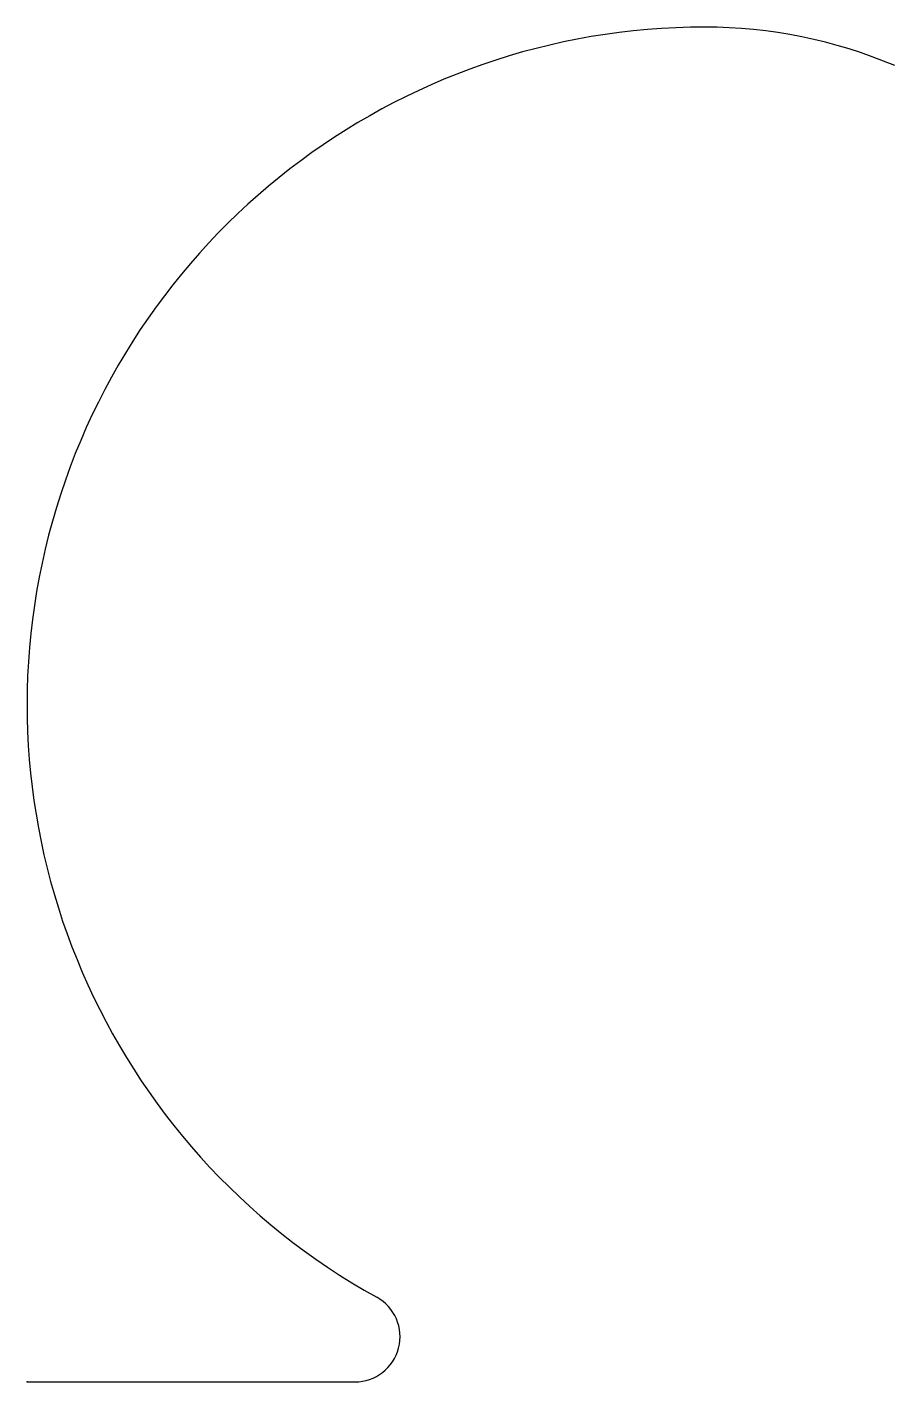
# Model space of a CAD drawing. Header units: inches. Extents: x 0 to 38.4, y 0 to 60.
import ezdxf

# ---------------------------------------------------------------- set-up
doc = ezdxf.new("R2010")
doc.units = ezdxf.units.IN
doc.header["$MEASUREMENT"] = 0
doc.layers.add('c_v1 v3_Sketch1', color=7, linetype='Continuous')

msp = doc.modelspace()

# ---------------------------------------------------------------- linework, layer by layer
at = {"layer": 'c_v1 v3_Sketch1'}
msp.add_line((0, 0), (14.508, 0), dxfattribs=at)
for centre, radius, start, end in [((30, 30), 30, 90, 241.04498), ((30, 38.403), 21.597, 67.07076, 90), ((14.508, 2), 2, 270, 61.04498)]:
    msp.add_arc(centre, radius, start, end, dxfattribs=at)
msp.add_point((0, 0), dxfattribs=at)

doc.saveas('drawing.dxf')
